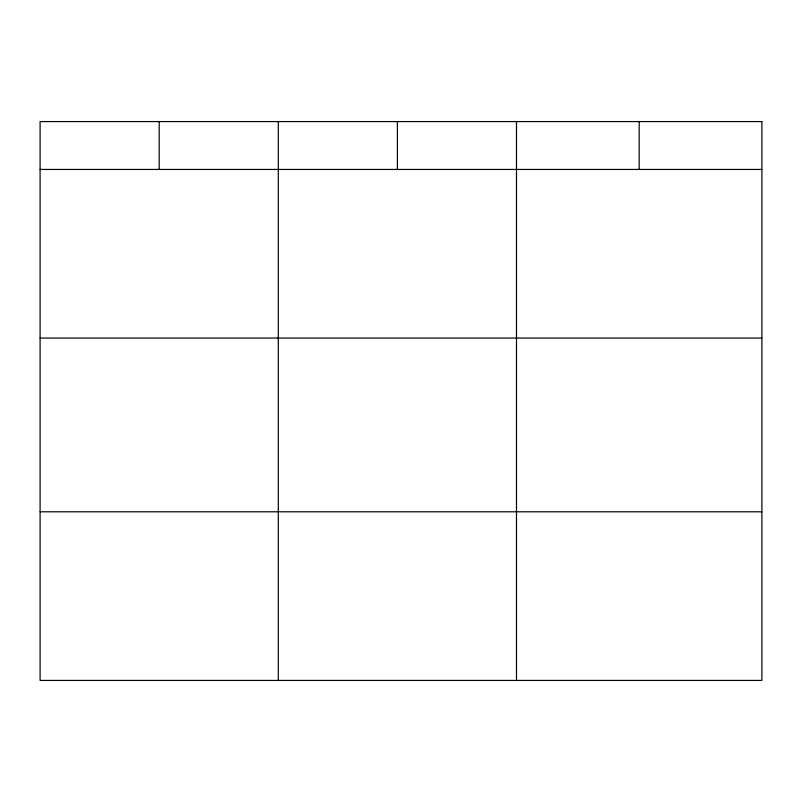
<?xml version="1.0" encoding="UTF-8"?>
<svg xmlns="http://www.w3.org/2000/svg" width="802" height="802" viewBox="0 0 802 802"><rect width="100%" height="100%" fill="white"/><g stroke="black" fill="none" stroke-linecap="round" stroke-linejoin="round"><path stroke-width="1.2" d="M40.1 169.443L761.9 169.443M40.1 338.063L761.9 338.063M40.1 511.796L761.9 511.796M639.194 121.573L639.194 169.443M516.488 121.573L516.488 680.427M397.391 121.573L397.391 169.443M278.294 121.573L278.294 680.427M159.197 121.573L159.197 169.443M761.9 121.573L40.1 121.573L40.1 680.427L761.9 680.427L761.9 121.573"/></g></svg>
